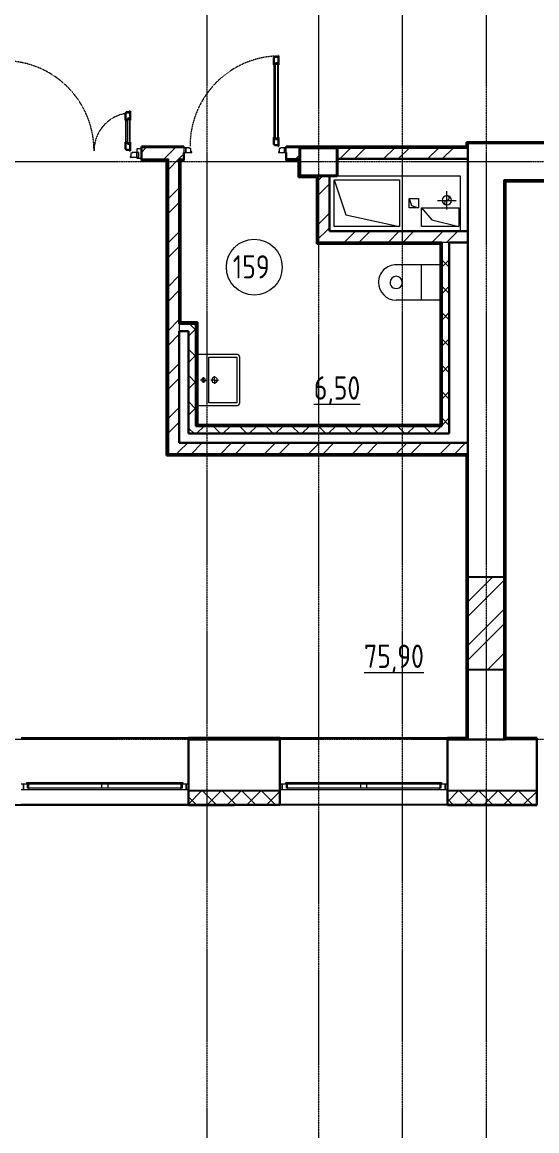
# Model space of a CAD drawing. Header units: millimetres. Extents: x -695119 to 412940, y -249585 to 622758.
# Drawn here: x 25012 to 30540, y -71673 to -59772 of the extents above; entities that cross this region are included whole.
import ezdxf

# ---------------------------------------------------------------- set-up
doc = ezdxf.new("R2010")
doc.units = ezdxf.units.MM
doc.linetypes.add('ADSK_Линия сетки', pattern=[25, 20, -2.5, 0, -2.5])
doc.linetypes.add('ADSK_Штриховая_ш2 п1_5', pattern=[4.5, 3, -1.5])
for name, color, linetype, lineweight in [('Импосты витража', 8, 'Continuous', 9), ('Каркас_Импост', 8, 'Continuous', 9), ('Марки помещений', 8, 'Continuous', 20), ('Монтажный зазор', 8, 'Continuous', 9), ('Несущие колонны', 252, 'Continuous', 18), ('Окна', 252, 'Continuous', 9), ('Оси', 252, 'Continuous', 9), ('Остекление', 8, 'Continuous', 9), ('Открывание', 8, 'ADSK_Штриховая_ш2 п1_5', 9), ('Панель', 252, 'Continuous', 30), ('Перекрытия', 7, 'Continuous', 18), ('Сантехнические приборы', 8, 'Continuous', 18), ('Стены разрез', 7, 'Continuous', 30), ('Стены штриховка', 7, 'Continuous', 9), ('Элементы узлов', 8, 'Continuous', 18)]:
    doc.layers.add(name, color=color, linetype=linetype, lineweight=lineweight)
doc.layers.add('Стены', color=194, linetype='Continuous')
doc.styles.add('GOST 2.304 type A_1', font='', dxfattribs={"height": 350})
doc.styles.get('GOST 2.304 type A_1').set_extended_font_data('GOST 2.304 type A')

# ---------------------------------------------------------------- blocks, each defined once
blk = doc.blocks.new('1 этаж')
at = {"color": 251, "lineweight": 18, "true_color": 0x636466}
for p, q in [((-16587, -143142), (-16587, -142642)), ((-16587, -142642), (-15887, -142642)), ((-16587, -142642), (-16462, -143017)), ((-16556, -142597), (-15233, -142597)), ((-15887, -142642), (-15887, -143142)), ((-15233, -142597), (-15233, -143192)), ((-15376, -142961), (-15376, -142761)), ((-15782, -142942), (-15782, -142842)), ((-15782, -142842), (-15682, -142842)), ((-15782, -142842), (-15757, -142917)), ((-15757, -142917), (-15682, -142942)), ((-15682, -142842), (-15682, -142942)), ((-15476, -142861), (-15276, -142861)), ((-16462, -143017), (-15887, -143142)), ((-15682, -142942), (-15782, -142942)), ((-15648, -142942), (-15538, -143069)), ((-15648, -142942), (-15248, -142942)), ((-15648, -143142), (-15648, -142942)), ((-15248, -142942), (-15248, -143142)), ((-15887, -143142), (-16587, -143142)), ((-15248, -143142), (-15648, -143142)), ((-15538, -143069), (-15248, -143142))]:
    blk.add_line(p, q, dxfattribs=at)
for centre, radius, start, end in [((-15376, -142861), 50, 0, 180), ((-15376, -142836), 25, 270, 90), ((-15376, -142861), 50, 180, 0), ((-15376, -142886), 25, 90, 270)]:
    blk.add_arc(centre, radius, start, end, dxfattribs=at)
at = {"layer": 'Импосты витража', "color": 251, "lineweight": 18, "true_color": 0x636466}
for p, q in [((-18656, -142307), (-18706, -142307)), ((-18706, -142307), (-18706, -142347)), ((-18656, -142407), (-18656, -142307)), ((-18706, -142397), (-18706, -142407)), ((-18706, -142407), (-18656, -142407))]:
    blk.add_line(p, q, dxfattribs=at)
at = {"layer": 'Каркас_Импост', "color": 251, "true_color": 0x636466}
for p, q in [((-18140, -142297), (-18181, -142297)), ((-18181, -142297), (-18181, -142347)), ((-18140, -142305), (-18140, -142297)), ((-18126, -142305), (-18140, -142305)), ((-18126, -142339), (-18126, -142305)), ((-17162, -142305), (-17176, -142305)), ((-17176, -142305), (-17176, -142339)), ((-17162, -142297), (-17162, -142305)), ((-17121, -142297), (-17162, -142297)), ((-17121, -142347), (-17121, -142297)), ((-18769, -142389), (-18778, -142389)), ((-18778, -142389), (-18778, -142397)), ((-18778, -142397), (-18706, -142397)), ((-18755, -142355), (-18769, -142355)), ((-18769, -142355), (-18769, -142389)), ((-18755, -142347), (-18755, -142355)), ((-18706, -142347), (-18755, -142347)), ((-18706, -142397), (-18706, -142347)), ((-18181, -142347), (-18117, -142347)), ((-18117, -142339), (-18126, -142339)), ((-18117, -142347), (-18117, -142339)), ((-17176, -142339), (-17185, -142339)), ((-17185, -142339), (-17185, -142347)), ((-17185, -142347), (-17121, -142347)), ((-19887, -149112), (-19065, -149112)), ((-19887, -149129), (-19887, -149112)), ((-19065, -149112), (-19035, -149112)), ((-19065, -149112), (-19065, -149129)), ((-19035, -149112), (-18213, -149112)), ((-19035, -149129), (-19035, -149112)), ((-18213, -149112), (-18213, -149129)), ((-17107, -149112), (-16285, -149112)), ((-17107, -149129), (-17107, -149112)), ((-16285, -149112), (-16255, -149112)), ((-16285, -149112), (-16285, -149129)), ((-16255, -149112), (-15433, -149112)), ((-16255, -149129), (-16255, -149112)), ((-15433, -149112), (-15433, -149129)), ((-19065, -149129), (-19887, -149129)), ((-19867, -149170), (-19867, -149129)), ((-19085, -149170), (-19867, -149170)), ((-19866, -149187), (-18235, -149187)), ((-19085, -149129), (-19085, -149170)), ((-19015, -149170), (-19085, -149170)), ((-19035, -149129), (-19065, -149129)), ((-18213, -149129), (-19035, -149129)), ((-19015, -149170), (-19015, -149129)), ((-18233, -149170), (-19015, -149170)), ((-18233, -149129), (-18233, -149170)), ((-16285, -149129), (-17107, -149129)), ((-17087, -149170), (-17087, -149129)), ((-16305, -149170), (-17087, -149170)), ((-17086, -149187), (-15455, -149187)), ((-16305, -149129), (-16305, -149170)), ((-16235, -149170), (-16305, -149170)), ((-16255, -149129), (-16285, -149129)), ((-15433, -149129), (-16255, -149129)), ((-16235, -149170), (-16235, -149129)), ((-15453, -149170), (-16235, -149170)), ((-15453, -149129), (-15453, -149170))]:
    blk.add_line(p, q, dxfattribs=at)
at = {"layer": 'Каркас_Импост', "color": 251, "lineweight": 18, "true_color": 0x636466}
for p, q in [((-19887, -149129), (-19925, -149129)), ((-19925, -149129), (-19925, -149187)), ((-19925, -149187), (-19866, -149187)), ((-19879, -149170), (-19879, -149129)), ((-19867, -149170), (-19879, -149170)), ((-19866, -149187), (-19861, -149170)), ((-18239, -149170), (-18235, -149187)), ((-18235, -149187), (-18175, -149187)), ((-18221, -149170), (-18233, -149170)), ((-18221, -149129), (-18221, -149170)), ((-18175, -149129), (-18213, -149129)), ((-18175, -149187), (-18175, -149129)), ((-17107, -149129), (-17145, -149129)), ((-17145, -149129), (-17145, -149187)), ((-17145, -149187), (-17086, -149187)), ((-17099, -149170), (-17099, -149129)), ((-17087, -149170), (-17099, -149170)), ((-17086, -149187), (-17081, -149170)), ((-15459, -149170), (-15455, -149187)), ((-15455, -149187), (-15395, -149187)), ((-15441, -149170), (-15453, -149170)), ((-15441, -149129), (-15441, -149170)), ((-15395, -149129), (-15433, -149129)), ((-15395, -149187), (-15395, -149129))]:
    blk.add_line(p, q, dxfattribs=at)
at = {"layer": 'Марки помещений', "color": 251, "true_color": 0x636466}
blk.add_circle((-17445, -143578), 300, dxfattribs=at)
at = {"layer": 'Монтажный зазор', "color": 251, "true_color": 0x636466}
for p, q in [((-18201, -142297), (-18201, -142347)), ((-18181, -142297), (-18201, -142297)), ((-18181, -142347), (-18181, -142297)), ((-17101, -142297), (-17121, -142297)), ((-17121, -142297), (-17121, -142347)), ((-17101, -142347), (-17101, -142297)), ((-18686, -142347), (-18706, -142347)), ((-18706, -142347), (-18706, -142397)), ((-18706, -142397), (-18686, -142397)), ((-18686, -142397), (-18686, -142347)), ((-18201, -142347), (-18181, -142347)), ((-17121, -142347), (-17101, -142347))]:
    blk.add_line(p, q, dxfattribs=at)
at = {"layer": 'Несущие колонны', "color": 251, "lineweight": 40, "true_color": 0x636466}
for p, q in [((-16956, -142597), (-16956, -142297)), ((-16956, -142297), (-16556, -142297)), ((-16556, -142297), (-16956, -142297)), ((-16956, -142297), (-16956, -142597)), ((-16556, -142297), (-16556, -142597)), ((-16556, -142597), (-16556, -142297)), ((-16556, -142597), (-16956, -142597)), ((-16956, -142597), (-16556, -142597))]:
    blk.add_line(p, q, dxfattribs=at)
at = {"layer": 'Окна', "color": 251, "true_color": 0x636466}
for p, q in [((-19925, -149129), (-19950, -149129)), ((-19950, -149187), (-19925, -149187)), ((-19925, -149187), (-19925, -149129)), ((-18150, -149129), (-18175, -149129)), ((-18175, -149129), (-18175, -149187)), ((-18175, -149187), (-18150, -149187)), ((-17145, -149129), (-17170, -149129)), ((-17170, -149187), (-17145, -149187)), ((-17145, -149187), (-17145, -149129)), ((-15370, -149129), (-15395, -149129)), ((-15395, -149129), (-15395, -149187)), ((-15395, -149187), (-15370, -149187))]:
    blk.add_line(p, q, dxfattribs=at)
at = {"layer": 'Оси', "color": 251, "linetype": 'ADSK_Линия сетки', "true_color": 0x636466}
for p, q in [((-16756, -96281), (-16756, -160943)), ((-17956, -131547), (-17956, -160943)), ((-15856, -131547), (-15856, -159673)), ((-14956, -131547), (-14956, -159673)), ((4311, -142447), (-72628, -142447)), ((4311, -148647), (-72628, -148647))]:
    blk.add_line(p, q, dxfattribs=at)
at = {"layer": 'Остекление', "color": 251, "true_color": 0x636466}
for p, q in [((-17218, -142203), (-17218, -141387)), ((-17218, -141387), (-17194, -141387)), ((-17194, -141387), (-17194, -142203)), ((-18808, -142253), (-18808, -141981)), ((-18808, -141981), (-18787, -141981)), ((-18787, -141981), (-18787, -142253)), ((-17194, -142203), (-17218, -142203)), ((-18787, -142253), (-18808, -142253))]:
    blk.add_line(p, q, dxfattribs=at)
at = {"layer": 'Открывание', "color": 251, "true_color": 0x636466}
for centre, radius, start, end in [((-20132, -142329), 966, 0, 88.9323), ((-17167, -142279), 968, 91.0655, 180), ((-18760, -142329), 406, 92.541, 180)]:
    blk.add_arc(centre, radius, start, end, dxfattribs=at)
at = {"layer": 'Панель', "color": 251, "true_color": 0x636466}
for p, q in [((-17227, -141329), (-17235, -141329)), ((-17235, -141329), (-17235, -141405)), ((-17193, -141320), (-17227, -141320)), ((-17227, -141320), (-17227, -141329)), ((-17185, -141311), (-17193, -141311)), ((-17193, -141311), (-17193, -141320)), ((-17185, -141405), (-17185, -141311)), ((-17235, -141405), (-17218, -141405)), ((-17218, -141405), (-17218, -141387)), ((-17218, -141387), (-17194, -141387)), ((-17194, -141387), (-17194, -141405)), ((-17194, -141405), (-17185, -141405)), ((-18820, -141923), (-18828, -141923)), ((-18828, -141923), (-18828, -141999)), ((-18786, -141914), (-18820, -141914)), ((-18820, -141914), (-18820, -141923)), ((-18778, -141905), (-18786, -141905)), ((-18786, -141905), (-18786, -141914)), ((-18778, -141999), (-18778, -141905)), ((-18828, -141999), (-18808, -141999)), ((-18808, -141999), (-18808, -141981)), ((-18808, -141981), (-18787, -141981)), ((-18787, -141981), (-18787, -141999)), ((-18787, -141999), (-18778, -141999)), ((-17235, -142185), (-17235, -142261)), ((-17235, -142185), (-17218, -142185)), ((-17218, -142185), (-17218, -142203)), ((-17218, -142203), (-17194, -142203)), ((-17194, -142185), (-17185, -142185)), ((-17194, -142203), (-17194, -142185)), ((-17185, -142279), (-17185, -142185)), ((-18828, -142235), (-18828, -142311)), ((-18828, -142235), (-18808, -142235)), ((-18828, -142311), (-18820, -142311)), ((-18820, -142311), (-18820, -142320)), ((-18820, -142320), (-18786, -142320)), ((-18808, -142235), (-18808, -142253)), ((-18808, -142253), (-18787, -142253)), ((-18787, -142235), (-18778, -142235)), ((-18787, -142253), (-18787, -142235)), ((-18786, -142320), (-18786, -142329)), ((-18786, -142329), (-18778, -142329)), ((-18778, -142329), (-18778, -142235)), ((-17235, -142261), (-17227, -142261)), ((-17227, -142261), (-17227, -142270)), ((-17227, -142270), (-17193, -142270)), ((-17193, -142270), (-17193, -142279)), ((-17193, -142279), (-17185, -142279))]:
    blk.add_line(p, q, dxfattribs=at)
at = {"layer": 'Панель', "color": 251, "lineweight": 9, "true_color": 0x636466}
for p, q in [((-17235, -141405), (-17235, -142185)), ((-17185, -142185), (-17185, -141405)), ((-18828, -141999), (-18828, -142235)), ((-18778, -142235), (-18778, -141999))]:
    blk.add_line(p, q, dxfattribs=at)
at = {"layer": 'Перекрытия', "color": 251, "true_color": 0x636466}
for p, q in [((-15648, -143142), (-15648, -142942)), ((-15648, -142942), (-15248, -142942)), ((-15248, -142942), (-15248, -143142)), ((-15248, -143142), (-15648, -143142))]:
    blk.add_line(p, q, dxfattribs=at)
at = {"layer": 'Сантехнические приборы', "color": 251, "true_color": 0x636466}
for p, q in [((-15651, -143552), (-15921, -143552)), ((-15431, -143552), (-15651, -143552)), ((-15651, -143552), (-15651, -143932)), ((-15651, -143932), (-15921, -143932)), ((-15431, -143932), (-15651, -143932))]:
    blk.add_line(p, q, dxfattribs=at)
for radius, start, end in [(190, 90, 180.0711), (190, 180.0711, 270), (65.4, 0.3183, 180.0777), (65.4, 180.0777, 0.3183)]:
    blk.add_arc((-15921, -143742), radius, start, end, dxfattribs=at)
at = {"layer": 'Стены', "color": 251, "true_color": 0x636466}
for p, q in [((-13141, -142252), (-15151, -142252)), ((-14761, -142642), (-13141, -142642)), ((-15151, -146902), (-14761, -146902)), ((-14761, -147902), (-15151, -147902)), ((-19950, -148632), (-18150, -148632)), ((-17170, -148632), (-15370, -148632)), ((-17170, -148647), (-18150, -148647)), ((-18150, -148647), (-17170, -148647)), ((-15151, -148647), (-15370, -148647)), ((-15370, -148647), (-15151, -148647)), ((-14410, -148647), (-14746, -148647)), ((-18150, -149197), (-17170, -149197)), ((-15370, -149197), (-14410, -149197)), ((-18150, -149354), (-20436, -149354)), ((-19950, -149349), (-18150, -149349)), ((-18150, -149349), (-19950, -149349)), ((-17658, -149354), (-17660, -149354)), ((-17658, -149354), (-17658, -149349)), ((-15370, -149349), (-17170, -149349))]:
    blk.add_line(p, q, dxfattribs=at)
at = {"layer": 'Стены разрез', "color": 251, "true_color": 0x636466}
for p, q in [((-18656, -142282), (-18656, -142432)), ((-18201, -142282), (-18656, -142282)), ((-18201, -142297), (-18201, -142282)), ((-15166, -142282), (-17101, -142282)), ((-17101, -142282), (-17101, -142297)), ((-15151, -142297), (-16556, -142297)), ((-15166, -142237), (-15166, -142282)), ((-13141, -142237), (-15166, -142237)), ((-15151, -148647), (-15151, -142252)), ((-18656, -142432), (-18386, -142432)), ((-18386, -142432), (-18386, -145600)), ((-18371, -142417), (-18371, -145585)), ((-18251, -142417), (-18236, -142417)), ((-18251, -144185), (-18251, -142417)), ((-18236, -144170), (-18236, -142432)), ((-18236, -142432), (-18201, -142432)), ((-18201, -142432), (-18201, -142347)), ((-17101, -142347), (-17101, -142432)), ((-17101, -142432), (-16971, -142432)), ((-16971, -142432), (-16971, -142612)), ((-16556, -142417), (-15151, -142417)), ((-16971, -142612), (-16773, -142612)), ((-16773, -142612), (-16773, -143327)), ((-16758, -142597), (-16758, -143312)), ((-16638, -143192), (-16638, -142597)), ((-14761, -142642), (-14761, -148647)), ((-14746, -142657), (-13141, -142657)), ((-14746, -148632), (-14746, -142657)), ((-15151, -143192), (-16638, -143192)), ((-16773, -143327), (-15446, -143327)), ((-16758, -143312), (-15431, -143312)), ((-15446, -143327), (-15446, -145270)), ((-15431, -143312), (-15431, -145285)), ((-15351, -143312), (-15151, -143312)), ((-15351, -145365), (-15351, -143312)), ((-18071, -144185), (-18251, -144185)), ((-18056, -144170), (-18236, -144170)), ((-18071, -145285), (-18071, -144185)), ((-18056, -145270), (-18056, -144170)), ((-18251, -145465), (-18251, -144265)), ((-18251, -144265), (-18151, -144265)), ((-18151, -144265), (-18151, -145365)), ((-15431, -145285), (-18071, -145285)), ((-15446, -145270), (-18056, -145270)), ((-18151, -145365), (-15351, -145365)), ((-15151, -145465), (-18251, -145465)), ((-18386, -145600), (-15166, -145600)), ((-18371, -145585), (-15151, -145585)), ((-15166, -145600), (-15166, -148632)), ((-15151, -145585), (-15151, -148647)), ((-17170, -148632), (-18150, -148632)), ((-18150, -148632), (-18150, -148647)), ((-17170, -148647), (-17170, -148632)), ((-15166, -148632), (-15370, -148632)), ((-15370, -148632), (-15370, -148647)), ((-14410, -148632), (-14746, -148632)), ((-14410, -149354), (-14410, -148632)), ((-18150, -148647), (-18150, -149354)), ((-17170, -149349), (-17170, -148647)), ((-15370, -148647), (-15370, -149354)), ((-15151, -148647), (-14761, -148647)), ((-15151, -148647), (-14746, -148647)), ((-17660, -149349), (-18150, -149349)), ((-18150, -149349), (-17170, -149349)), ((-18150, -149354), (-17660, -149354)), ((-17660, -149354), (-17660, -149349)), ((-14410, -149349), (-15370, -149349)), ((-15370, -149349), (-14410, -149349)), ((-15370, -149354), (-14410, -149354))]:
    blk.add_line(p, q, dxfattribs=at)
at = {"layer": 'Стены разрез', "color": 251, "linetype": 'Continuous', "lineweight": 9, "true_color": 0x636466}
for p, q in [((-18656, -142346), (-18608, -142297)), ((-18542, -142297), (-18557, -142282)), ((-18532, -142297), (-18517, -142282)), ((-18413, -142417), (-18293, -142297)), ((-18330, -142297), (-18345, -142282)), ((-18320, -142297), (-18305, -142282)), ((-17057, -142297), (-17072, -142282)), ((-17047, -142297), (-17032, -142282)), ((-16845, -142297), (-16860, -142282)), ((-16835, -142297), (-16820, -142282)), ((-16633, -142297), (-16648, -142282)), ((-16623, -142297), (-16608, -142282)), ((-16527, -142417), (-16407, -142297)), ((-16421, -142297), (-16436, -142282)), ((-16411, -142297), (-16396, -142282)), ((-16370, -142417), (-16250, -142297)), ((-16209, -142297), (-16224, -142282)), ((-16199, -142297), (-16184, -142282)), ((-16056, -142417), (-15936, -142297)), ((-15997, -142297), (-16012, -142282)), ((-15987, -142297), (-15972, -142282)), ((-15899, -142417), (-15779, -142297)), ((-15785, -142297), (-15800, -142282)), ((-15775, -142297), (-15760, -142282)), ((-15572, -142297), (-15587, -142282)), ((-15584, -142417), (-15464, -142297)), ((-15563, -142297), (-15548, -142282)), ((-15427, -142417), (-15307, -142297)), ((-15360, -142297), (-15375, -142282)), ((-15350, -142297), (-15335, -142282)), ((-15163, -142282), (-15166, -142280)), ((-15151, -142295), (-15163, -142282)), ((-15093, -142252), (-15078, -142237)), ((-14981, -142252), (-14996, -142237)), ((-14881, -142252), (-14866, -142237)), ((-14769, -142252), (-14784, -142237)), ((-14669, -142252), (-14654, -142237)), ((-14557, -142252), (-14572, -142237)), ((-14457, -142252), (-14442, -142237)), ((-18656, -142421), (-18652, -142417)), ((-18619, -142432), (-18634, -142417)), ((-18455, -142432), (-18440, -142417)), ((-18407, -142432), (-18422, -142417)), ((-18371, -142532), (-18256, -142417)), ((-18256, -142417), (-18201, -142362)), ((-18251, -142440), (-18236, -142425)), ((-18236, -142425), (-18228, -142417)), ((-18201, -142427), (-18210, -142417)), ((-16999, -142417), (-16956, -142374)), ((-16971, -142433), (-16956, -142418)), ((-18236, -142604), (-18251, -142589)), ((-18251, -142652), (-18236, -142637)), ((-16969, -142597), (-16971, -142596)), ((-16954, -142612), (-16969, -142597)), ((-16938, -142612), (-16923, -142597)), ((-16773, -142659), (-16758, -142644)), ((-16758, -142648), (-16707, -142597)), ((-16758, -142805), (-16638, -142685)), ((-14746, -142700), (-14761, -142685)), ((-14650, -142657), (-14635, -142642)), ((-14576, -142657), (-14591, -142642)), ((-14438, -142657), (-14423, -142642)), ((-18371, -142846), (-18251, -142726)), ((-18236, -142816), (-18251, -142801)), ((-16758, -142809), (-16773, -142794)), ((-14761, -142768), (-14746, -142753)), ((-18371, -143004), (-18251, -142884)), ((-18251, -142864), (-18236, -142849)), ((-16773, -142871), (-16758, -142856)), ((-14746, -142912), (-14761, -142897)), ((-18236, -143028), (-18251, -143013)), ((-16758, -143021), (-16773, -143006)), ((-16758, -143119), (-16638, -142999)), ((-14761, -142981), (-14746, -142966)), ((-18251, -143076), (-18236, -143061)), ((-16773, -143083), (-16758, -143068)), ((-16674, -143192), (-16638, -143156)), ((-14746, -143124), (-14761, -143109)), ((-18371, -143318), (-18251, -143198)), ((-18236, -143240), (-18251, -143225)), ((-18251, -143289), (-18236, -143274)), ((-16758, -143233), (-16773, -143218)), ((-16773, -143295), (-16758, -143280)), ((-16758, -143276), (-16674, -143192)), ((-16479, -143312), (-16359, -143192)), ((-16322, -143312), (-16202, -143192)), ((-16008, -143312), (-15888, -143192)), ((-15851, -143312), (-15731, -143192)), ((-15537, -143312), (-15417, -143192)), ((-15379, -143312), (-15259, -143192)), ((-14761, -143193), (-14746, -143178)), ((-18371, -143475), (-18251, -143355)), ((-16664, -143327), (-16679, -143312)), ((-16593, -143327), (-16578, -143312)), ((-16452, -143327), (-16467, -143312)), ((-16380, -143327), (-16365, -143312)), ((-16239, -143327), (-16254, -143312)), ((-16168, -143327), (-16153, -143312)), ((-16027, -143327), (-16042, -143312)), ((-15956, -143327), (-15941, -143312)), ((-15815, -143327), (-15830, -143312)), ((-15744, -143327), (-15729, -143312)), ((-15603, -143327), (-15618, -143312)), ((-15532, -143327), (-15517, -143312)), ((-14746, -143336), (-14761, -143321)), ((-14761, -143405), (-14746, -143390)), ((-18236, -143452), (-18251, -143437)), ((-18251, -143501), (-18236, -143486)), ((-15431, -143580), (-15351, -143500)), ((-15351, -143580), (-15431, -143500)), ((-14746, -143548), (-14761, -143533)), ((-14761, -143617), (-14746, -143602)), ((-18371, -143789), (-18251, -143669)), ((-18236, -143664), (-18251, -143649)), ((-18251, -143713), (-18236, -143698)), ((-14746, -143760), (-14761, -143745)), ((-18371, -143947), (-18251, -143827)), ((-18236, -143877), (-18251, -143862)), ((-15351, -143862), (-15431, -143782)), ((-15431, -143863), (-15351, -143783)), ((-14761, -143829), (-14746, -143814)), ((-18251, -143925), (-18236, -143910)), ((-14746, -143972), (-14761, -143957)), ((-18236, -144089), (-18251, -144074)), ((-15351, -144145), (-15431, -144065)), ((-15431, -144146), (-15351, -144066)), ((-14761, -144041), (-14746, -144026)), ((-18371, -144261), (-18251, -144141)), ((-18251, -144137), (-18236, -144122)), ((-18140, -144185), (-18155, -144170)), ((-18071, -144254), (-18140, -144185)), ((-18096, -144265), (-18071, -144240)), ((-18086, -144185), (-18071, -144170)), ((-14746, -144185), (-14761, -144170)), ((-14761, -144253), (-14746, -144238)), ((-18371, -144418), (-18251, -144298)), ((-18151, -144320), (-18096, -144265)), ((-15431, -144348), (-15446, -144333)), ((-15431, -144428), (-15351, -144348)), ((-15351, -144428), (-15431, -144348)), ((-18071, -144537), (-18151, -144457)), ((-14746, -144397), (-14761, -144382)), ((-14761, -144465), (-14746, -144450)), ((-18151, -144603), (-18071, -144523)), ((-15446, -144514), (-15431, -144499)), ((-15431, -144560), (-15446, -144545)), ((-14746, -144609), (-14761, -144594)), ((-18371, -144732), (-18251, -144612)), ((-15446, -144726), (-15431, -144711)), ((-15431, -144711), (-15351, -144631)), ((-15351, -144711), (-15431, -144631)), ((-14761, -144678), (-14746, -144663)), ((-18371, -144889), (-18251, -144769)), ((-18071, -144819), (-18151, -144739)), ((-18151, -144886), (-18071, -144806)), ((-15431, -144772), (-15446, -144757)), ((-14746, -144821), (-14761, -144806)), ((-15446, -144938), (-15431, -144923)), ((-15431, -144994), (-15351, -144914)), ((-15351, -144994), (-15431, -144914)), ((-14761, -144890), (-14746, -144875)), ((-18071, -145102), (-18151, -145022)), ((-15431, -144985), (-15446, -144970)), ((-14746, -145033), (-14761, -145018)), ((-18371, -145204), (-18251, -145084)), ((-18151, -145168), (-18071, -145088)), ((-15446, -145150), (-15431, -145135)), ((-15431, -145197), (-15446, -145182)), ((-14761, -145102), (-14746, -145087)), ((-18371, -145361), (-18251, -145241)), ((-18091, -145365), (-18151, -145305)), ((-18064, -145365), (-17984, -145285)), ((-17914, -145285), (-17899, -145270)), ((-17888, -145285), (-17903, -145270)), ((-17808, -145365), (-17888, -145285)), ((-17782, -145365), (-17702, -145285)), ((-17702, -145285), (-17687, -145270)), ((-17676, -145285), (-17691, -145270)), ((-17525, -145365), (-17605, -145285)), ((-17499, -145365), (-17419, -145285)), ((-17489, -145285), (-17474, -145270)), ((-17464, -145285), (-17479, -145270)), ((-17242, -145365), (-17322, -145285)), ((-17277, -145285), (-17262, -145270)), ((-17252, -145285), (-17267, -145270)), ((-17216, -145365), (-17136, -145285)), ((-17065, -145285), (-17050, -145270)), ((-17040, -145285), (-17055, -145270)), ((-16960, -145365), (-17040, -145285)), ((-16933, -145365), (-16853, -145285)), ((-16853, -145285), (-16838, -145270)), ((-16828, -145285), (-16843, -145270)), ((-16677, -145365), (-16757, -145285)), ((-16650, -145365), (-16570, -145285)), ((-16641, -145285), (-16626, -145270)), ((-16615, -145285), (-16630, -145270)), ((-16394, -145365), (-16474, -145285)), ((-16429, -145285), (-16414, -145270)), ((-16403, -145285), (-16418, -145270)), ((-16367, -145365), (-16287, -145285)), ((-16217, -145285), (-16202, -145270)), ((-16191, -145285), (-16206, -145270)), ((-16111, -145365), (-16191, -145285)), ((-16084, -145365), (-16004, -145285)), ((-16004, -145285), (-15989, -145270)), ((-15979, -145285), (-15994, -145270)), ((-15828, -145365), (-15908, -145285)), ((-15802, -145365), (-15722, -145285)), ((-15792, -145285), (-15777, -145270)), ((-15767, -145285), (-15782, -145270)), ((-15545, -145365), (-15625, -145285)), ((-15580, -145285), (-15565, -145270)), ((-15555, -145285), (-15570, -145270)), ((-15519, -145365), (-15439, -145285)), ((-15431, -145277), (-15351, -145197)), ((-15351, -145277), (-15431, -145197)), ((-14746, -145245), (-14761, -145230)), ((-14761, -145314), (-14746, -145299)), ((-18251, -145555), (-18160, -145465)), ((-18123, -145585), (-18003, -145465)), ((-17809, -145585), (-17689, -145465)), ((-17652, -145585), (-17532, -145465)), ((-17338, -145585), (-17218, -145465)), ((-17180, -145585), (-17060, -145465)), ((-16866, -145585), (-16746, -145465)), ((-16709, -145585), (-16589, -145465)), ((-16395, -145585), (-16275, -145465)), ((-16237, -145585), (-16117, -145465)), ((-15923, -145585), (-15803, -145465)), ((-15766, -145585), (-15646, -145465)), ((-15452, -145585), (-15332, -145465)), ((-15295, -145585), (-15175, -145465)), ((-14746, -145457), (-14761, -145442)), ((-14761, -145526), (-14746, -145511)), ((-18280, -145585), (-18251, -145555)), ((-17820, -145600), (-17820, -145585)), ((-17220, -145600), (-17220, -145585)), ((-16620, -145600), (-16620, -145585)), ((-16020, -145600), (-16020, -145585)), ((-15420, -145600), (-15420, -145585)), ((-14746, -145670), (-14761, -145655)), ((-14761, -145738), (-14746, -145723)), ((-14746, -145882), (-14761, -145867)), ((-14761, -145950), (-14746, -145935)), ((-14746, -146094), (-14761, -146079)), ((-14761, -146163), (-14746, -146148)), ((-14746, -146306), (-14761, -146291)), ((-14761, -146375), (-14746, -146360)), ((-14746, -146518), (-14761, -146503)), ((-14761, -146587), (-14746, -146572)), ((-14746, -146730), (-14761, -146715)), ((-14761, -146799), (-14746, -146784)), ((-15151, -147170), (-14883, -146902)), ((-15151, -147170), (-14883, -146902)), ((-15151, -147327), (-14761, -146937)), ((-15151, -147327), (-14761, -146937)), ((-14746, -146942), (-14761, -146927)), ((-14761, -147011), (-14746, -146996)), ((-14746, -147154), (-14761, -147139)), ((-14761, -147223), (-14746, -147208)), ((-15151, -147641), (-14761, -147251)), ((-15151, -147641), (-14761, -147251)), ((-15151, -147798), (-14761, -147408)), ((-15151, -147798), (-14761, -147408)), ((-14746, -147367), (-14761, -147352)), ((-14761, -147435), (-14746, -147420)), ((-14746, -147579), (-14761, -147564)), ((-14761, -147647), (-14746, -147632)), ((-14940, -147902), (-14761, -147723)), ((-14940, -147902), (-14761, -147723)), ((-14746, -147791), (-14761, -147776)), ((-14783, -147902), (-14761, -147880)), ((-14783, -147902), (-14761, -147880)), ((-14761, -147860), (-14746, -147845)), ((-14746, -148003), (-14761, -147988)), ((-14761, -148072), (-14746, -148057)), ((-14746, -148215), (-14761, -148200)), ((-14761, -148284), (-14746, -148269)), ((-14746, -148427), (-14761, -148412)), ((-14761, -148496), (-14746, -148481)), ((-18132, -148647), (-18147, -148632)), ((-18094, -148647), (-18079, -148632)), ((-17920, -148647), (-17935, -148632)), ((-17882, -148647), (-17867, -148632)), ((-17708, -148647), (-17723, -148632)), ((-17670, -148647), (-17655, -148632)), ((-17496, -148647), (-17511, -148632)), ((-17458, -148647), (-17443, -148632)), ((-17283, -148647), (-17298, -148632)), ((-17246, -148647), (-17231, -148632)), ((-15336, -148647), (-15321, -148632)), ((-15162, -148647), (-15177, -148632)), ((-14746, -148639), (-14761, -148624)), ((-14738, -148647), (-14746, -148639)), ((-14700, -148647), (-14685, -148632)), ((-14526, -148647), (-14541, -148632)), ((-14488, -148647), (-14473, -148632)), ((-18148, -149338), (-18008, -149197)), ((-17856, -149347), (-18006, -149197)), ((-17946, -149347), (-17796, -149197)), ((-17644, -149347), (-17794, -149197)), ((-17734, -149347), (-17584, -149197)), ((-17432, -149347), (-17582, -149197)), ((-17521, -149347), (-17371, -149197)), ((-17220, -149347), (-17370, -149197)), ((-17309, -149347), (-17170, -149208)), ((-15368, -149316), (-15250, -149197)), ((-15098, -149347), (-15248, -149197)), ((-15188, -149347), (-15038, -149197)), ((-14886, -149347), (-15036, -149197)), ((-14976, -149347), (-14826, -149197)), ((-14674, -149347), (-14824, -149197)), ((-14764, -149347), (-14614, -149197)), ((-14462, -149347), (-14612, -149197)), ((-14552, -149347), (-14410, -149206)), ((-18068, -149347), (-18150, -149265)), ((-18092, -149349), (-18095, -149354)), ((-18091, -149347), (-18092, -149349)), ((-17858, -149350), (-17860, -149354)), ((-15311, -149347), (-15368, -149290)), ((-15277, -149349), (-15279, -149353)), ((-15275, -149347), (-15277, -149349)), ((-15042, -149349), (-15045, -149354)), ((-15041, -149347), (-15042, -149349)), ((-15020, -149349), (-15021, -149347)), ((-15017, -149354), (-15020, -149349)), ((-14785, -149349), (-14787, -149347)), ((-14785, -149351), (-14785, -149349))]:
    blk.add_line(p, q, dxfattribs=at)
at = {"layer": 'Стены штриховка', "color": 251, "true_color": 0x636466}
for p, q in [((-18201, -142297), (-18656, -142297)), ((-16956, -142297), (-17101, -142297)), ((-18656, -142417), (-18371, -142417)), ((-18371, -142432), (-18386, -142432)), ((-18236, -142417), (-18201, -142417)), ((-16956, -142417), (-17101, -142417)), ((-15446, -143327), (-15446, -143312)), ((-15351, -143312), (-15431, -143312)), ((-18251, -144185), (-18251, -144265)), ((-18056, -144185), (-18071, -144185)), ((-15431, -144320), (-15446, -144320)), ((-18056, -145270), (-18056, -145285)), ((-15166, -148632), (-15151, -148632)), ((-18148, -149273), (-18150, -149273)), ((-18148, -149273), (-18148, -149347)), ((-18148, -149347), (-17172, -149347)), ((-17170, -149273), (-17172, -149273)), ((-17172, -149347), (-17172, -149273)), ((-15368, -149273), (-15370, -149273)), ((-15368, -149273), (-15368, -149347)), ((-15368, -149347), (-14412, -149347)), ((-14410, -149273), (-14412, -149273)), ((-14412, -149347), (-14412, -149273))]:
    blk.add_line(p, q, dxfattribs=at)
at = {"layer": 'Элементы узлов', "color": 251, "lineweight": 9, "true_color": 0x636466}
for p, q in [((-17631, -144515), (-18051, -144515)), ((-18051, -144515), (-18051, -144790)), ((-17601, -144790), (-17601, -144545)), ((-18051, -144790), (-18051, -145065)), ((-17991, -144790), (-18021, -144790)), ((-17991, -144790), (-17991, -144760)), ((-17991, -144790), (-17961, -144790)), ((-17991, -144790), (-17991, -144820)), ((-17871, -144790), (-17911, -144790)), ((-17871, -144790), (-17871, -144750)), ((-17871, -144790), (-17831, -144790)), ((-17871, -144790), (-17871, -144830)), ((-17601, -145035), (-17601, -144790)), ((-18051, -145065), (-17631, -145065))]:
    blk.add_line(p, q, dxfattribs=at)
at = {"layer": 'Элементы узлов', "color": 251, "true_color": 0x636466}
for p, q in [((-17932, -144545), (-17631, -144545)), ((-17932, -145035), (-17932, -144545)), ((-17631, -144545), (-17631, -145035)), ((-17631, -145035), (-17932, -145035))]:
    blk.add_line(p, q, dxfattribs=at)
for centre, start, end in [((-17631, -144545), 0, 90), ((-17631, -145035), 270, 0)]:
    blk.add_arc(centre, 30, start, end, dxfattribs=at)
at = {"layer": 'Элементы узлов', "color": 251, "lineweight": 9, "true_color": 0x636466}
for centre, radius, start, end in [((-17991, -144790), 20, 90, 180), ((-17991, -144790), 20, 180, 270.0116), ((-17991, -144790), 20, 0, 90), ((-17991, -144790), 20, 270, 0), ((-17871, -144790), 30, 90, 180), ((-17871, -144790), 30, 180, 270.0077), ((-17871, -144790), 30, 0, 90), ((-17871, -144790), 30, 270, 0)]:
    blk.add_arc(centre, radius, start, end, dxfattribs=at)
at = {"layer": 'Марки помещений', "color": 251, "true_color": 0x636466, "style": 'GOST 2.304 type A_1'}
for s, p in [('159', (-17676, -143700)), ('%%U6,50', (-16806, -145000)), ('%%U75,90', (-16266, -147880))]:
    blk.add_text(s, height=250, dxfattribs=at).set_placement(p)

msp = doc.modelspace()

# ---------------------------------------------------------------- block references
msp.add_blockref('1 этаж', (44950.089, 81176.937))

doc.saveas('drawing.dxf')
